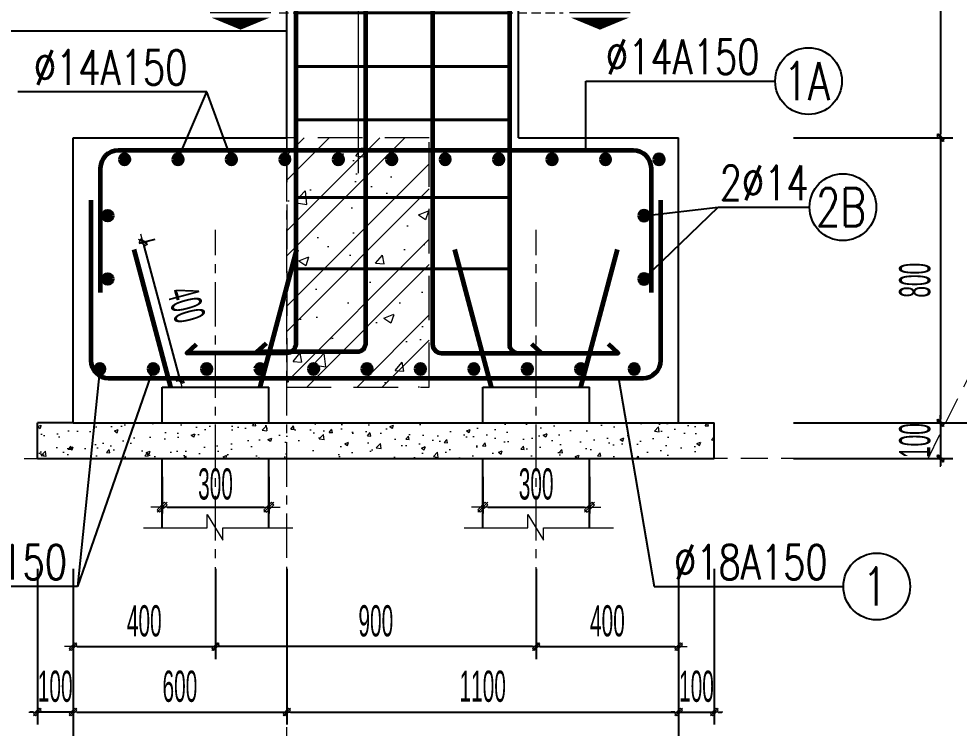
# Model space of a CAD drawing. Header units: inches. Extents: x 541671 to 837720, y 76128 to 1008472.
# Drawn here: x 607464 to 610103, y 372255 to 374246 of the extents above; entities that cross this region are included whole.
import ezdxf
from ezdxf.enums import TextEntityAlignment as Align

# ---------------------------------------------------------------- set-up
doc = ezdxf.new("R2010")
doc.units = ezdxf.units.IN
doc.header["$MEASUREMENT"] = 0
doc.header["$PDMODE"] = 32
doc.header["$PDSIZE"] = -1
for name, pattern in [('CENTERX2', [4, 2.5, -0.5, 0.5, -0.5]), ('DASHDOT', [1, 0.5, -0.25, 0, -0.25]), ('HIDDEN', [0.375, 0.25, -0.125])]:
    doc.linetypes.add(name, pattern=pattern)
doc.layers.get('0').update_dxf_attribs({"lineweight": 18})
for name, color, linetype, lineweight in [('KICHTHUOC', 4, 'Continuous', 18), ('LC Dim', 8, 'Continuous', 18), ('LC Dim @ 1', 8, 'Continuous', 18), ('LC Hatch', 252, 'Continuous', 9), ('LC ISO', 153, 'Continuous', 13), ('LC Khac', 4, 'Continuous', 9), ('LC MANH DUT', 35, 'HIDDEN', 5), ('LC Net dam2', 6, 'Continuous', 40), ('LC Net dam3', 1, 'Continuous', 60), ('LC Net thay', 7, 'Continuous', 25), ('LC Net truc', 79, 'DASHDOT', 13), ('LC Text2', 7, 'Continuous', 25)]:
    doc.layers.add(name, color=color, linetype=linetype, lineweight=lineweight)
doc.styles.add('HOATBIF', font='hoatbif.shx', dxfattribs={"width": 0.5})
doc.styles.add('LC 1', font='VHAVANB_2.TTF')
doc.styles.add('LC 3', font='vnsimli.shx', dxfattribs={"width": 0.75})
doc.dimstyles.new('1-100(1-25)', dxfattribs={"dimscale": 25, "dimtxt": 2.5, "dimasz": 0.35, "dimexe": 0.5, "dimexo": 0, "dimgap": 0.8, "dimtad": 1, "dimdec": 0, "dimzin": 0, "dimdsep": 46, "dimtxsty": 'HOATBIF', "dimblk1": 'DOT', "dimblk2": 'DOT', "dimsah": 1, "dimcen": -1, "dimdle": 1, "dimclrd": 256, "dimclre": 256, "dimclrt": 4, "dimadec": 3, "dimazin": 2, "dimtfac": 0.3333333333333333, "dimtdec": 0, "dimtix": 1, "dimtmove": 2, "dimatfit": 3, "dimldrblk": 'DOT', "dimfxl": 1, "dimtvp": 0.8333333333333334, "dimtolj": 1, "dimtzin": 0, "dimarcsym": 0})
doc.dimstyles.new('Copy of 1-100(1-35)', dxfattribs={"dimscale": 35, "dimtxt": 2.5, "dimasz": 0.3, "dimexe": 1, "dimexo": 1, "dimgap": 0.8, "dimtad": 1, "dimdec": 0, "dimzin": 0, "dimdsep": 46, "dimtxsty": 'HOATBIF', "dimblk1": 'DOT', "dimblk2": 'DOT', "dimsah": 1, "dimcen": -0.1, "dimdle": 1, "dimclrd": 256, "dimclre": 256, "dimclrt": 4, "dimadec": 3, "dimazin": 2, "dimtfac": 0.3333333333333333, "dimtdec": 0, "dimtix": 1, "dimtmove": 2, "dimatfit": 3, "dimldrblk": 'DOT', "dimfxl": 1, "dimtvp": 0.8333333333333334, "dimtolj": 1, "dimtzin": 0, "dimarcsym": 0})
doc.dimstyles.new('Copy of 1-35', dxfattribs={"dimscale": 35, "dimtxt": 2.5, "dimasz": 0.4, "dimexe": 0.5, "dimexo": 0, "dimgap": 0.6, "dimtad": 1, "dimdec": 0, "dimzin": 0, "dimdsep": 46, "dimtxsty": 'HOATBIF', "dimblk1": 'DOT', "dimblk2": 'DOT', "dimsah": 1, "dimcen": -1, "dimdle": 1, "dimclrd": 256, "dimclre": 256, "dimclrt": 130, "dimadec": 0, "dimazin": 0, "dimtfac": 0.3333333333333333, "dimtdec": 0, "dimtix": 1, "dimtmove": 2, "dimatfit": 3, "dimldrblk": 'DOT', "dimfxl": 0.5, "dimtvp": 0.8333333333333334, "dimtolj": 1, "dimtzin": 12, "dimarcsym": 0})

# ---------------------------------------------------------------- blocks, each defined once
blk = doc.blocks.new('DOT')
at = {"layer": 'KICHTHUOC'}
blk.add_line((-2.25, 0), (2.25, 0), dxfattribs=at)
at = {"layer": 'KICHTHUOC', "color": 4}
blk.add_line((-1, -1), (1, 1), dxfattribs=at)
blk.add_lwpolyline([(0.5, 1), (-1, -0.5), (-0.5, -1), (1, 0.5)], close=True, dxfattribs=at)
blk = doc.blocks.new('*D144')
at = {"layer": 'Defpoints', "color": 0, "ltscale": 2, "transparency": 16777216}
for p in [(607615.9098393825, 372737.0142068842), (608215.9098393824, 372737.0142068842), (608215.9098393824, 372300.2790568107)]:
    blk.add_point(p, dxfattribs=at)
at = {"layer": 'LC Dim', "lineweight": -2, "ltscale": 2, "transparency": 16777216}
for p, q in [((607615.9098393825, 372702.0142068842), (607615.9098393825, 372265.2790568107)), ((608215.9098393824, 372702.0142068842), (608215.9098393824, 372265.2790568107)), ((607626.4098393825, 372300.2790568107), (608205.4098393824, 372300.2790568107))]:
    blk.add_line(p, q, dxfattribs=at)
at = {"layer": 'LC Dim', "lineweight": -2, "ltscale": 2, "transparency": 16777216, "xscale": 10.5, "yscale": 10.5, "zscale": 10.5, "rotation": 180}
blk.add_blockref('DOT', (607615.9098393825, 372300.2790568107), dxfattribs=at)
at = {"layer": 'LC Dim', "lineweight": -2, "ltscale": 2, "transparency": 16777216, "xscale": 10.5, "yscale": 10.5, "zscale": 10.5}
blk.add_blockref('DOT', (608215.9098393824, 372300.2790568107), dxfattribs=at)
at = {"layer": 'LC Dim', "color": 4, "ltscale": 2, "transparency": 16777216, "insert": (607915.9098393824, 372372.0290568107), "char_height": 87.5, "attachment_point": 5, "style": 'HOATBIF'}
blk.add_mtext('\\A1;600', dxfattribs=at)
blk = doc.blocks.new('*D145')
at = {"layer": 'Defpoints', "color": 0, "ltscale": 2, "transparency": 16777216}
for p in [(608215.9098393824, 372737.0142068842), (609315.9098393824, 372737.0142068842), (609315.9098393824, 372300.2790568107)]:
    blk.add_point(p, dxfattribs=at)
at = {"layer": 'LC Dim', "lineweight": -2, "ltscale": 2, "transparency": 16777216}
for p, q in [((608215.9098393824, 372702.0142068842), (608215.9098393824, 372265.2790568107)), ((609315.9098393824, 372702.0142068842), (609315.9098393824, 372265.2790568107)), ((608226.4098393824, 372300.2790568107), (609305.4098393824, 372300.2790568107))]:
    blk.add_line(p, q, dxfattribs=at)
at = {"layer": 'LC Dim', "lineweight": -2, "ltscale": 2, "transparency": 16777216, "xscale": 10.5, "yscale": 10.5, "zscale": 10.5, "rotation": 180}
blk.add_blockref('DOT', (608215.9098393824, 372300.2790568107), dxfattribs=at)
at = {"layer": 'LC Dim', "lineweight": -2, "ltscale": 2, "transparency": 16777216, "xscale": 10.5, "yscale": 10.5, "zscale": 10.5}
blk.add_blockref('DOT', (609315.9098393824, 372300.2790568107), dxfattribs=at)
at = {"layer": 'LC Dim', "color": 4, "ltscale": 2, "transparency": 16777216, "insert": (608765.9098393824, 372372.0290568107), "char_height": 87.5, "attachment_point": 5, "style": 'HOATBIF'}
blk.add_mtext('\\A1;1100', dxfattribs=at)
blk = doc.blocks.new('*D146')
at = {"layer": 'Defpoints', "color": 0, "ltscale": 2, "transparency": 16777216}
for p in [(607615.9098393825, 372737.0142068842), (609315.9098393824, 372737.0142068842), (609315.9098393824, 372098.3569375307)]:
    blk.add_point(p, dxfattribs=at)
at = {"layer": 'LC Dim', "lineweight": -2, "ltscale": 2, "transparency": 16777216}
for p, q in [((607615.9098393825, 372702.0142068842), (607615.9098393825, 372063.3569375307)), ((609315.9098393824, 372702.0142068842), (609315.9098393824, 372063.3569375307)), ((607626.4098393825, 372098.3569375307), (609305.4098393824, 372098.3569375307))]:
    blk.add_line(p, q, dxfattribs=at)
at = {"layer": 'LC Dim', "lineweight": -2, "ltscale": 2, "transparency": 16777216, "xscale": 10.5, "yscale": 10.5, "zscale": 10.5, "rotation": 180}
blk.add_blockref('DOT', (607615.9098393825, 372098.3569375307), dxfattribs=at)
at = {"layer": 'LC Dim', "lineweight": -2, "ltscale": 2, "transparency": 16777216, "xscale": 10.5, "yscale": 10.5, "zscale": 10.5}
blk.add_blockref('DOT', (609315.9098393824, 372098.3569375307), dxfattribs=at)
at = {"layer": 'LC Dim', "color": 4, "ltscale": 2, "transparency": 16777216, "insert": (608465.9098393824, 372170.1069375307), "char_height": 87.5, "attachment_point": 5, "style": 'HOATBIF'}
blk.add_mtext('\\A1;1700', dxfattribs=at)
blk = doc.blocks.new('*D147')
at = {"layer": 'Defpoints', "color": 0, "ltscale": 2, "transparency": 16777216}
for p in [(607812.797717592, 373618.5566910705), (607768.1557993798, 373606.5949251401), (607871.6834173955, 373220.2245946174)]:
    blk.add_point(p, dxfattribs=at)
at = {"layer": 'LC Dim', "lineweight": -2, "ltscale": 2, "transparency": 16777216}
for p, q in [((607801.9632033005, 373615.6535917165), (607846.6051215127, 373627.6153576468)), ((607913.6077356347, 373242.328581724), (607815.5153175648, 373608.4144698943)), ((607905.4908213161, 373229.2832611938), (607950.1327395283, 373241.2450271241))]:
    blk.add_line(p, q, dxfattribs=at)
at = {"layer": 'LC Dim', "lineweight": -2, "ltscale": 2, "transparency": 16777216, "xscale": 10.5, "yscale": 10.5, "zscale": 10.5}
for p, rotation in [((607812.797717592, 373618.5566910705), 104.9999999962312), ((607916.3253356076, 373232.1863605478), 284.9999999962312)]:
    blk.add_blockref('DOT', p, dxfattribs=dict(at, rotation=rotation))
at = {"layer": 'LC Dim', "color": 4, "ltscale": 2, "transparency": 16777216, "insert": (607933.8667046372, 373443.9417922907), "char_height": 87.5, "attachment_point": 5, "rotation": 284.99999999623117, "style": 'HOATBIF'}
blk.add_mtext('\\A1;400', dxfattribs=at)
blk = doc.blocks.new('theptron1')
at = {"layer": 'LC Net dam3'}
for p, q in [((-0.5, 0), (0.5, 0)), ((-0.3535533905960619, 0.353553390592424), (0.3535533905960619, -0.353553390592424)), ((0.3535533905960619, 0.353553390592424), (-0.3535533905960619, -0.353553390592424)), ((0, 0.5), (0, -0.5))]:
    blk.add_line(p, q, dxfattribs=at)
blk.add_circle((0, 0), 0.4999999999978781, dxfattribs=at)
blk = doc.blocks.new('*U131')
at = {"layer": 'LC Dim', "xscale": 25.0000000000325, "yscale": 25.0000000000325, "zscale": 25.0000000000325}
blk.add_blockref('theptron1', (0, 0), dxfattribs=at)
blk = doc.blocks.new('*U132')
at = {"layer": 'LC Dim', "color": 0, "linetype": 'ByBlock', "lineweight": -2, "transparency": 16777216}
for p in [(0, 0), (150, 0), (300, 0), (450, 0), (600, 0), (750, 0), (900, 0), (1050, 0), (1200, 0), (1350, 0), (1500, 0)]:
    blk.add_blockref('*U131', p, dxfattribs=at)
blk = doc.blocks.new('*D148')
at = {"layer": 'Defpoints', "color": 0, "ltscale": 2, "transparency": 16777216}
for p in [(607515.9098393825, 372737.0142068842), (607615.9098393825, 372737.0142068842), (607515.9098393825, 372300.2790568107)]:
    blk.add_point(p, dxfattribs=at)
at = {"layer": 'LC Dim', "lineweight": -2, "ltscale": 2, "transparency": 16777216}
for p, q in [((607515.9098393825, 372702.0142068842), (607515.9098393825, 372265.2790568107)), ((607615.9098393825, 372702.0142068842), (607615.9098393825, 372265.2790568107)), ((607505.4098393825, 372300.2790568107), (607494.9098393825, 372300.2790568107)), ((607615.9098393825, 372300.2790568107), (607515.9098393825, 372300.2790568107)), ((607626.4098393825, 372300.2790568107), (607636.9098393825, 372300.2790568107))]:
    blk.add_line(p, q, dxfattribs=at)
at = {"layer": 'LC Dim', "lineweight": -2, "ltscale": 2, "transparency": 16777216, "xscale": 10.5, "yscale": 10.5, "zscale": 10.5}
blk.add_blockref('DOT', (607515.9098393825, 372300.2790568107), dxfattribs=at)
at = {"layer": 'LC Dim', "lineweight": -2, "ltscale": 2, "transparency": 16777216, "xscale": 10.5, "yscale": 10.5, "zscale": 10.5, "rotation": 180}
blk.add_blockref('DOT', (607615.9098393825, 372300.2790568107), dxfattribs=at)
at = {"layer": 'LC Dim', "color": 4, "ltscale": 2, "transparency": 16777216, "insert": (607565.9098393825, 372372.0290568107), "char_height": 87.5, "attachment_point": 5, "style": 'HOATBIF'}
blk.add_mtext('\\A1;100', dxfattribs=at)
blk = doc.blocks.new('*D149')
at = {"layer": 'Defpoints', "color": 0, "ltscale": 2, "transparency": 16777216}
for p in [(609315.9098393824, 372737.0142068842), (609415.9098393824, 372737.0142068842), (609415.9098393824, 372300.2790568107)]:
    blk.add_point(p, dxfattribs=at)
at = {"layer": 'LC Dim', "lineweight": -2, "ltscale": 2, "transparency": 16777216}
for p, q in [((609315.9098393824, 372702.0142068842), (609315.9098393824, 372265.2790568107)), ((609415.9098393824, 372702.0142068842), (609415.9098393824, 372265.2790568107)), ((609305.4098393824, 372300.2790568107), (609294.9098393824, 372300.2790568107)), ((609315.9098393824, 372300.2790568107), (609415.9098393824, 372300.2790568107)), ((609426.4098393824, 372300.2790568107), (609436.9098393824, 372300.2790568107))]:
    blk.add_line(p, q, dxfattribs=at)
at = {"layer": 'LC Dim', "lineweight": -2, "ltscale": 2, "transparency": 16777216, "xscale": 10.5, "yscale": 10.5, "zscale": 10.5}
blk.add_blockref('DOT', (609315.9098393824, 372300.2790568107), dxfattribs=at)
at = {"layer": 'LC Dim', "lineweight": -2, "ltscale": 2, "transparency": 16777216, "xscale": 10.5, "yscale": 10.5, "zscale": 10.5, "rotation": 180}
blk.add_blockref('DOT', (609415.9098393824, 372300.2790568107), dxfattribs=at)
at = {"layer": 'LC Dim', "color": 4, "ltscale": 2, "transparency": 16777216, "insert": (609365.9098393824, 372372.0290568107), "char_height": 87.5, "attachment_point": 5, "style": 'HOATBIF'}
blk.add_mtext('\\A1;100', dxfattribs=at)
blk = doc.blocks.new('*D150')
at = {"layer": 'Defpoints', "color": 0, "ltscale": 2, "transparency": 16777216}
for p in [(609703.3228738026, 374761.9788392405), (609603.3228738026, 373911.9788392405), (610050.8777484744, 373911.9788392405)]:
    blk.add_point(p, dxfattribs=at)
at = {"layer": 'LC Dim', "lineweight": -2, "ltscale": 2, "transparency": 16777216}
for p, q in [((609738.3228738026, 374761.9788392405), (610085.8777484744, 374761.9788392405)), ((610050.8777484744, 374751.4788392405), (610050.8777484744, 373922.4788392405)), ((609638.3228738026, 373911.9788392405), (610085.8777484744, 373911.9788392405))]:
    blk.add_line(p, q, dxfattribs=at)
at = {"layer": 'LC Dim', "lineweight": -2, "ltscale": 2, "transparency": 16777216, "xscale": 10.5, "yscale": 10.5, "zscale": 10.5}
for p, rotation in [((610050.8777484744, 374761.9788392405), 90), ((610050.8777484744, 373911.9788392405), 270)]:
    blk.add_blockref('DOT', p, dxfattribs=dict(at, rotation=rotation))
at = {"layer": 'LC Dim', "color": 4, "ltscale": 2, "transparency": 16777216, "insert": (609979.1277484744, 374336.9788392403), "char_height": 87.5, "attachment_point": 5, "rotation": 90, "style": 'HOATBIF'}
blk.add_mtext('\\A1;850', dxfattribs=at)
blk = doc.blocks.new('*D151')
at = {"layer": 'Defpoints', "color": 0, "ltscale": 2, "transparency": 16777216}
for p in [(609603.3228738026, 373911.9788392405), (609603.3228738026, 373111.9788392405), (610050.8777484744, 373111.9788392405)]:
    blk.add_point(p, dxfattribs=at)
at = {"layer": 'LC Dim', "lineweight": -2, "ltscale": 2, "transparency": 16777216}
for p, q in [((609638.3228738026, 373911.9788392405), (610085.8777484744, 373911.9788392405)), ((610050.8777484744, 373901.4788392405), (610050.8777484744, 373122.4788392405)), ((609638.3228738026, 373111.9788392405), (610085.8777484744, 373111.9788392405))]:
    blk.add_line(p, q, dxfattribs=at)
at = {"layer": 'LC Dim', "lineweight": -2, "ltscale": 2, "transparency": 16777216, "xscale": 10.5, "yscale": 10.5, "zscale": 10.5}
for p, rotation in [((610050.8777484744, 373911.9788392405), 90), ((610050.8777484744, 373111.9788392405), 270)]:
    blk.add_blockref('DOT', p, dxfattribs=dict(at, rotation=rotation))
at = {"layer": 'LC Dim', "color": 4, "ltscale": 2, "transparency": 16777216, "insert": (609979.1277484744, 373511.9788392403), "char_height": 87.5, "attachment_point": 5, "rotation": 90, "style": 'HOATBIF'}
blk.add_mtext('\\A1;800', dxfattribs=at)
blk = doc.blocks.new('*D152')
at = {"layer": 'Defpoints', "color": 0, "ltscale": 2, "transparency": 16777216}
for p in [(609603.3228738026, 373111.9788392405), (609603.3228738026, 373011.9788392405), (610050.8777484744, 373011.9788392405)]:
    blk.add_point(p, dxfattribs=at)
at = {"layer": 'LC Dim', "lineweight": -2, "ltscale": 2, "transparency": 16777216}
for p, q in [((609638.3228738026, 373111.9788392405), (610085.8777484744, 373111.9788392405)), ((610050.8777484744, 373122.4788392405), (610050.8777484744, 373132.9788392405)), ((610050.8777484744, 373111.9788392405), (610050.8777484744, 373011.9788392405)), ((609638.3228738026, 373011.9788392405), (610085.8777484744, 373011.9788392405)), ((610050.8777484744, 373001.4788392405), (610050.8777484744, 372990.9788392405))]:
    blk.add_line(p, q, dxfattribs=at)
at = {"layer": 'LC Dim', "lineweight": -2, "ltscale": 2, "transparency": 16777216, "xscale": 10.5, "yscale": 10.5, "zscale": 10.5}
for p, rotation in [((610050.8777484744, 373111.9788392405), 270), ((610050.8777484744, 373011.9788392405), 90)]:
    blk.add_blockref('DOT', p, dxfattribs=dict(at, rotation=rotation))
at = {"layer": 'LC Dim', "color": 4, "ltscale": 2, "transparency": 16777216, "insert": (609979.1277484744, 373061.9788392403), "char_height": 87.5, "attachment_point": 5, "rotation": 90, "style": 'HOATBIF'}
blk.add_mtext('\\A1;100', dxfattribs=at)
blk = doc.blocks.new('*D153')
at = {"layer": 'Defpoints', "color": 0, "ltscale": 2, "transparency": 16777216}
for p in [(609703.3228738026, 374961.9788392405), (609603.3228738026, 373111.9788392405), (610256.591103501, 373111.9788392405)]:
    blk.add_point(p, dxfattribs=at)
at = {"layer": 'LC Dim', "lineweight": -2, "ltscale": 2, "transparency": 16777216}
for p, q in [((609738.3228738026, 374961.9788392405), (610291.591103501, 374961.9788392405)), ((610256.591103501, 374951.4788392405), (610256.591103501, 373122.4788392405)), ((609638.3228738026, 373111.9788392405), (610291.591103501, 373111.9788392405))]:
    blk.add_line(p, q, dxfattribs=at)
at = {"layer": 'LC Dim', "lineweight": -2, "ltscale": 2, "transparency": 16777216, "xscale": 10.5, "yscale": 10.5, "zscale": 10.5}
for p, rotation in [((610256.591103501, 374961.9788392405), 90), ((610256.591103501, 373111.9788392405), 270)]:
    blk.add_blockref('DOT', p, dxfattribs=dict(at, rotation=rotation))
at = {"layer": 'LC Dim', "color": 4, "ltscale": 2, "transparency": 16777216, "insert": (610184.841103501, 374036.9788392403), "char_height": 87.5, "attachment_point": 5, "rotation": 90, "style": 'HOATBIF'}
blk.add_mtext('\\A1;1850', dxfattribs=at)
blk = doc.blocks.new('*D158')
at = {"layer": 'Defpoints', "color": 0, "ltscale": 2, "transparency": 16777216}
for p in [(607615.9098393825, 372737.0142068842), (608015.9098393825, 372737.0142068842), (608015.9098393825, 372483.8680914093)]:
    blk.add_point(p, dxfattribs=at)
at = {"layer": 'LC Dim', "lineweight": -2, "ltscale": 2, "transparency": 16777216}
for p, q in [((607615.9098393825, 372702.0142068842), (607615.9098393825, 372448.8680914093)), ((608015.9098393825, 372702.0142068842), (608015.9098393825, 372448.8680914093)), ((607626.4098393825, 372483.8680914093), (608005.4098393825, 372483.8680914093))]:
    blk.add_line(p, q, dxfattribs=at)
at = {"layer": 'LC Dim', "lineweight": -2, "ltscale": 2, "transparency": 16777216, "xscale": 10.5, "yscale": 10.5, "zscale": 10.5, "rotation": 180}
blk.add_blockref('DOT', (607615.9098393825, 372483.8680914093), dxfattribs=at)
at = {"layer": 'LC Dim', "lineweight": -2, "ltscale": 2, "transparency": 16777216, "xscale": 10.5, "yscale": 10.5, "zscale": 10.5}
blk.add_blockref('DOT', (608015.9098393825, 372483.8680914093), dxfattribs=at)
at = {"layer": 'LC Dim', "color": 4, "ltscale": 2, "transparency": 16777216, "insert": (607815.9098393825, 372555.6180914093), "char_height": 87.5, "attachment_point": 5, "style": 'HOATBIF'}
blk.add_mtext('\\A1;400', dxfattribs=at)
blk = doc.blocks.new('*D159')
at = {"layer": 'Defpoints', "color": 0, "ltscale": 2, "transparency": 16777216}
for p in [(608915.9098393824, 372737.0142068842), (609315.9098393824, 372737.0142068842), (609315.9098393824, 372483.8680914093)]:
    blk.add_point(p, dxfattribs=at)
at = {"layer": 'LC Dim', "lineweight": -2, "ltscale": 2, "transparency": 16777216}
for p, q in [((608915.9098393824, 372702.0142068842), (608915.9098393824, 372448.8680914093)), ((609315.9098393824, 372702.0142068842), (609315.9098393824, 372448.8680914093)), ((608926.4098393824, 372483.8680914093), (609305.4098393824, 372483.8680914093))]:
    blk.add_line(p, q, dxfattribs=at)
at = {"layer": 'LC Dim', "lineweight": -2, "ltscale": 2, "transparency": 16777216, "xscale": 10.5, "yscale": 10.5, "zscale": 10.5, "rotation": 180}
blk.add_blockref('DOT', (608915.9098393824, 372483.8680914093), dxfattribs=at)
at = {"layer": 'LC Dim', "lineweight": -2, "ltscale": 2, "transparency": 16777216, "xscale": 10.5, "yscale": 10.5, "zscale": 10.5}
blk.add_blockref('DOT', (609315.9098393824, 372483.8680914093), dxfattribs=at)
at = {"layer": 'LC Dim', "color": 4, "ltscale": 2, "transparency": 16777216, "insert": (609115.9098393824, 372555.6180914093), "char_height": 87.5, "attachment_point": 5, "style": 'HOATBIF'}
blk.add_mtext('\\A1;400', dxfattribs=at)
blk = doc.blocks.new('*D160')
at = {"layer": 'Defpoints', "color": 0, "ltscale": 2, "transparency": 16777216}
for p in [(608015.9098393825, 372737.0142068842), (608915.9098393824, 372737.0142068842), (608015.9098393825, 372483.8680914093)]:
    blk.add_point(p, dxfattribs=at)
at = {"layer": 'LC Dim', "lineweight": -2, "ltscale": 2, "transparency": 16777216}
for p, q in [((608015.9098393825, 372702.0142068842), (608015.9098393825, 372448.8680914093)), ((608915.9098393824, 372702.0142068842), (608915.9098393824, 372448.8680914093)), ((608905.4098393824, 372483.8680914093), (608026.4098393825, 372483.8680914093))]:
    blk.add_line(p, q, dxfattribs=at)
at = {"layer": 'LC Dim', "lineweight": -2, "ltscale": 2, "transparency": 16777216, "xscale": 10.5, "yscale": 10.5, "zscale": 10.5, "rotation": 180}
blk.add_blockref('DOT', (608015.9098393825, 372483.8680914093), dxfattribs=at)
at = {"layer": 'LC Dim', "lineweight": -2, "ltscale": 2, "transparency": 16777216, "xscale": 10.5, "yscale": 10.5, "zscale": 10.5}
blk.add_blockref('DOT', (608915.9098393824, 372483.8680914093), dxfattribs=at)
at = {"layer": 'LC Dim', "color": 4, "ltscale": 2, "transparency": 16777216, "insert": (608465.9098393824, 372555.6180914093), "char_height": 87.5, "attachment_point": 5, "style": 'HOATBIF'}
blk.add_mtext('\\A1;900', dxfattribs=at)
blk = doc.blocks.new('*U135')
at = {"layer": 'LC Dim', "xscale": 25.0000000000325, "yscale": 25.0000000000325, "zscale": 25.0000000000325}
blk.add_blockref('theptron1', (0, 0), dxfattribs=at)
blk = doc.blocks.new('*U136')
at = {"layer": 'LC Dim', "color": 0, "linetype": 'ByBlock', "lineweight": -2, "transparency": 16777216}
blk.add_blockref('*U135', (0, 0), dxfattribs=at)
blk = doc.blocks.new('*U129')
at = {"layer": 'LC Dim', "xscale": 25.0000000000325, "yscale": 25.0000000000325, "zscale": 25.0000000000325}
blk.add_blockref('theptron1', (0, 0), dxfattribs=at)
blk = doc.blocks.new('*U130')
at = {"layer": 'LC Dim', "color": 0, "linetype": 'ByBlock', "lineweight": -2, "transparency": 16777216}
blk.add_blockref('*U129', (0, 0), dxfattribs=at)
blk = doc.blocks.new('*D161')
at = {"layer": 'Defpoints', "color": 0, "ltscale": 50, "transparency": 16777216}
for p in [(607865.9098393824, 372960.5142068842), (608165.9098393824, 372960.5142068842), (608165.9098393824, 372875.0142068842)]:
    blk.add_point(p, dxfattribs=at)
at = {"layer": 'LC Dim', "lineweight": -2, "ltscale": 50, "transparency": 16777216}
for p, q in [((607865.9098393824, 372960.5142068842), (607865.9098393824, 372857.5142068842)), ((608165.9098393824, 372960.5142068842), (608165.9098393824, 372857.5142068842)), ((607879.9098393824, 372875.0142068842), (608151.9098393824, 372875.0142068842))]:
    blk.add_line(p, q, dxfattribs=at)
at = {"layer": 'LC Dim', "lineweight": -2, "ltscale": 50, "transparency": 16777216, "xscale": 14, "yscale": 14, "zscale": 14, "rotation": 180}
blk.add_blockref('DOT', (607865.9098393824, 372875.0142068842), dxfattribs=at)
at = {"layer": 'LC Dim', "lineweight": -2, "ltscale": 50, "transparency": 16777216, "xscale": 14, "yscale": 14, "zscale": 14}
blk.add_blockref('DOT', (608165.9098393824, 372875.0142068842), dxfattribs=at)
at = {"layer": 'LC Dim', "color": 130, "ltscale": 50, "transparency": 16777216, "insert": (608015.9098393824, 372939.7642068842), "char_height": 87.5, "attachment_point": 5, "style": 'HOATBIF'}
blk.add_mtext('\\A1;300', dxfattribs=at)
blk = doc.blocks.new('*D162')
at = {"layer": 'Defpoints', "color": 0, "ltscale": 50, "transparency": 16777216}
for p in [(608765.9098393824, 372960.5142068842), (609065.9098393824, 372960.5142068842), (609065.9098393824, 372875.0142068842)]:
    blk.add_point(p, dxfattribs=at)
at = {"layer": 'LC Dim', "lineweight": -2, "ltscale": 50, "transparency": 16777216}
for p, q in [((608765.9098393824, 372960.5142068842), (608765.9098393824, 372857.5142068842)), ((609065.9098393824, 372960.5142068842), (609065.9098393824, 372857.5142068842)), ((608779.9098393824, 372875.0142068842), (609051.9098393824, 372875.0142068842))]:
    blk.add_line(p, q, dxfattribs=at)
at = {"layer": 'LC Dim', "lineweight": -2, "ltscale": 50, "transparency": 16777216, "xscale": 14, "yscale": 14, "zscale": 14, "rotation": 180}
blk.add_blockref('DOT', (608765.9098393824, 372875.0142068842), dxfattribs=at)
at = {"layer": 'LC Dim', "lineweight": -2, "ltscale": 50, "transparency": 16777216, "xscale": 14, "yscale": 14, "zscale": 14}
blk.add_blockref('DOT', (609065.9098393824, 372875.0142068842), dxfattribs=at)
at = {"layer": 'LC Dim', "color": 130, "ltscale": 50, "transparency": 16777216, "insert": (608915.9098393824, 372939.7642068842), "char_height": 87.5, "attachment_point": 5, "style": 'HOATBIF'}
blk.add_mtext('\\A1;300', dxfattribs=at)
blk = doc.blocks.new('*U138')
at = {"layer": 'LC Dim', "xscale": 25.0000000000325, "yscale": 25.0000000000325, "zscale": 25.0000000000325}
blk.add_blockref('theptron1', (0, 0), dxfattribs=at)
blk = doc.blocks.new('*U139')
at = {"layer": 'LC Dim', "color": 0, "linetype": 'ByBlock', "lineweight": -2, "transparency": 16777216}
blk.add_blockref('*U138', (0, 0), dxfattribs=at)
blk = doc.blocks.new('*U137')
at = {"layer": 'LC Dim', "xscale": 25.0000000000325, "yscale": 25.0000000000325, "zscale": 25.0000000000325}
blk.add_blockref('theptron1', (0, 0), dxfattribs=at)
blk = doc.blocks.new('*U128')
at = {"layer": 'LC Dim', "color": 0, "linetype": 'ByBlock', "lineweight": -2, "transparency": 16777216}
blk.add_blockref('*U137', (0, 0), dxfattribs=at)
blk = doc.blocks.new('*U140')
at = {"layer": 'LC Dim', "xscale": 25.0000000000325, "yscale": 25.0000000000325, "zscale": 25.0000000000325}
blk.add_blockref('theptron1', (0, 0), dxfattribs=at)
blk = doc.blocks.new('*U141')
at = {"layer": 'LC Dim', "color": 0, "linetype": 'ByBlock', "lineweight": -2, "transparency": 16777216}
for p in [(0, 0), (150, 0), (300, 0), (450, 0), (600, 0), (750, 0), (900, 0), (1050, 0), (1200, 0), (1350, 0), (1500, 0)]:
    blk.add_blockref('*U140', p, dxfattribs=at)
blk = doc.blocks.new('*U19')
at = {"layer": 'LC Khac', "color": 1, "ltscale": 2}
for p, q in [((0, 0), (-485.4649627282051, -8.003553375601768e-10)), ((2882.056822554899, 0), (2396.591859826694, -8.003553375601768e-10))]:
    blk.add_line(p, q, dxfattribs=at)
for points in [[(-242.7324813585001, -134.0098340650729, 0, 471.4285714293351, 0), (-242.7324813585001, -36.5848654092988, 275.0000000004455, 275.0000000004455, 0)], [(2639.324341196399, -134.0098340650729, 0, 471.4285714293351, 0), (2639.324341196399, -36.5848654092988, 275.0000000004455, 275.0000000004455, 0)]]:
    blk.add_lwpolyline(points, format="xyseb", dxfattribs=at)
at = {"layer": 'LC MANH DUT', "ltscale": 300}
blk.add_line((66.27083405029884, 1.092565268946438e-10), (2343.841720565194, 1.092565268946438e-10), dxfattribs=at)
at = {"ltscale": 2, "style": 'LC 1'}
for p in [(-242.7324813641026, 222.2060010813148), (2639.324341190796, 222.2060010813148)]:
    blk.add_attdef('LC', text='', height=330, dxfattribs=at).set_placement(p, align=Align.MIDDLE_CENTER)
blk = doc.blocks.new('*U165')
at = {"layer": 'LC Net dam2'}
blk.add_line((-299.9997747526504, 0.0002429426531307399), (299.9997747526504, -0.000242942594923079), dxfattribs=at)
blk = doc.blocks.new('*U166')
at = {"layer": 'LC MANH DUT', "color": 0, "linetype": 'ByBlock', "lineweight": -2, "transparency": 16777216}
for p in [(0, 0), (-9.184850993605149e-15, -150), (-1.83697019872103e-14, -300), (-2.755455298081545e-14, -450), (-3.673940397442059e-14, -600), (-4.592425496802574e-14, -750), (-5.510910596163089e-14, -900), (-6.429395695523604e-14, -1050)]:
    blk.add_blockref('*U165', p, dxfattribs=at)
blk = doc.blocks.new('*U133')
at = {"layer": 'LC ISO', "ltscale": 2}
blk.add_leader([(6.151897832751274e-05, 74.99999999994179), (-6.151897832751274e-05, -74.99999999994179)], dimstyle='1-100(1-25)', override={"dimgap": 0.8, "dimtad": 0}, dxfattribs=at)
blk = doc.blocks.new('*U134')
at = {"layer": 'LC Dim', "color": 0, "linetype": 'ByBlock', "lineweight": -2, "transparency": 16777216}
for p in [(0, 0), (-9.184850993605149e-15, -150), (-1.83697019872103e-14, -300), (-2.755455298081545e-14, -450), (-3.673940397442059e-14, -600), (-4.592425496802574e-14, -750), (-5.510910596163089e-14, -900)]:
    blk.add_blockref('*U133', p, dxfattribs=at)

msp = doc.modelspace()

# ---------------------------------------------------------------- hatches: boundary and pattern name
at = {"layer": 'LC Dim @ 1', "ltscale": 50}
h = msp.add_hatch(dxfattribs=at)
h.set_pattern_fill('AR-CONC', color=256, scale=15)
h.set_pattern_definition([(49.99999999999999, (443046.3228738024, 30211.27905681063), (107.589027390113, -9.412820247389266), [11.25, -123.75]), (355, (443046.3228738024, 30211.27905681063), (-20.81270004195, 112.8288200550018), [9, -99]), (100.4514, (443055.2886258024, 30210.49465581063), (86.77640725710323, 103.415931309143), [9.5610285, -105.1713168]), (46.18420000000002, (443046.3228738024, 30241.27905681063), (160.0861572938467, -24.82785214935271), [16.87499999999995, -185.6249999999996]), (96.6356, (443059.6633855525, 30239.21006076063), (140.1994058323055, 146.1176806350663), [14.3415432, -157.75695]), (351.1842, (443046.3228738024, 30241.27905681063), (140.1992917700441, 146.1177901387987), [13.5, -148.5]), (21, (443061.3228738024, 30233.77905681063), (89.53605781776925, -60.39283359980082), [11.25, -123.75]), (326.0000000000001, (443061.3228738024, 30233.77905681063), (36.49729978823726, 108.772506757028), [9, -99]), (71.4514, (443068.7842087524, 30228.74631591063), (126.0333942872235, 48.37957450649286), [9.5610285, -105.1713168]), (37.50000000000001, (443046.3228738024, 30211.27905681063), (1.8239782975936, 49.93407807469672), [0, -97.8, 0, -100.5, 0, -99.375]), (7.499999999999999, (443046.3228738024, 30211.27905681063), (39.46043061632229, 59.16175678235403), [0, -57.3, 0, -95.55, 0, -37.875]), (327.5, (443012.8728738024, 30211.27905681063), (80.07336542586135, -3.383230760156963), [0, -37.5, 0, -117, 0, -155.25]), (317.5, (442997.8728738024, 30211.27905681063), (87.47792540135794, 15.01574734984766), [0, -48.75, 0, -77.69999999999999, 0, -110.25])])
h.paths.add_polyline_path([(609415.9098393824, 373011.9788392404), (609415.9098393824, 373111.9788392404), (609315.9098393824, 373111.9788392404), (607615.9098393825, 373111.9788392404), (607515.9098393825, 373111.9788392404), (607515.9098393825, 373011.9788392404)])
h.paths.add_polyline_path([(608347.697873804, 373086.9788392402), (608347.697873804, 373236.9788392402), (608216.447873804, 373236.9788392402), (608216.447873804, 373086.9788392402)], flags=9)
at = {"layer": 'LC Hatch', "ltscale": 50}
h = msp.add_hatch(dxfattribs=at)
h.set_pattern_fill('BTCT', color=256, scale=40)
h.set_pattern_definition([(49.99999999999999, (429853.4417981836, -168517.829457044), (286.9040730403014, -25.10085399303804), [30, -330]), (355, (429853.4417981836, -168517.829457044), (-55.50053344520001, 300.8768534800047), [24, -264]), (100.4514, (429877.3504701837, -168519.921193044), (231.4037526856086, 275.7758168243814), [25.496076, -280.4568448]), (46.18420000000002, (429853.4417981836, -168437.829457044), (426.8964194502578, -66.20760573160723), [44.99999999999987, -494.999999999999]), (96.6356, (429889.0164961836, -168443.346779844), (373.8650822194813, 389.6471483601767), [38.2441152, -420.6852]), (351.1842, (429853.4417981836, -168437.829457044), (373.8647780534509, 389.6474403701299), [36, -396]), (21, (429893.4417981836, -168457.829457044), (238.7628208473847, -161.0475562661355), [30, -330]), (326.0000000000001, (429893.4417981836, -168457.829457044), (97.32613276863269, 290.0600180187412), [24, -264]), (71.4514, (429913.3386913836, -168471.250099444), (336.089051432596, 129.012198683981), [25.496076, -280.4568448]), (37.50000000000001, (429853.4417981836, -168517.829457044), (4.863942126916267, 133.1575415325246), [0, -260.8, 0, -268, 0, -265]), (7.499999999999999, (429853.4417981836, -168517.829457044), (105.2278149768594, 157.7646847529441), [0, -152.8, 0, -254.8, 0, -101]), (327.5, (429764.2417981836, -168517.829457044), (213.5289744689636, -9.021948693751902), [0, -100, 0, -312, 0, -414]), (317.5, (429724.2417981836, -168517.829457044), (233.2744677369545, 40.04199293292709), [0, -130, 0, -207.2, 0, -294]), (45, (429853.4417981836, -168517.829457044), (-106.0660171779821, 106.0660171779821), []), (45, (429924.1524761836, -168517.829457044), (-106.0660171779821, 106.0660171779821), [])])
h.paths.add_polyline_path([(608215.9098393824, 373211.9788392404), (608615.9098393824, 373211.9788392404), (608615.9098393824, 373911.9788392404), (608215.9098393824, 373911.9788392404)])

# ---------------------------------------------------------------- linework, layer by layer
at = {"layer": 'LC ISO'}
for points in [[(607813.8228738024, 372817.5142068842), (607992.7711885404, 372817.5142068842), (607992.7711885404, 372854.3801908162), (608036.7283714917, 372782.7630356792), (608036.7283714917, 372817.5142068842), (608233.1301631406, 372817.5142068842)], [(608713.8228738024, 372817.5142068842), (608892.7711885404, 372817.5142068842), (608892.7711885404, 372854.3801908162), (608936.7283714917, 372782.7630356792), (608936.7283714917, 372817.5142068842), (609133.1301631406, 372817.5142068842)]]:
    msp.add_lwpolyline(points, dxfattribs=at)
at = {"layer": 'LC MANH DUT', "lineweight": 0, "ltscale": 300}
for p, q in [((610015.9098393815, 373011.9788392404), (610615.9098393812, 374211.9788392425)), ((606915.9098393825, 373011.9788392404), (607515.9098393825, 373011.9788392404)), ((610015.9098393815, 373011.9788392404), (609415.9098393824, 373011.9788392404))]:
    msp.add_line(p, q, dxfattribs=at)
at = {"layer": 'LC MANH DUT', "ltscale": 500}
msp.add_lwpolyline([(608215.9098393824, 373211.9788392404), (608615.9098393824, 373211.9788392404), (608615.9098393824, 373911.9788392404), (608215.9098393824, 373911.9788392404)], close=True, dxfattribs=at)
at = {"layer": 'LC Net dam2'}
for p, q in [((608240.9095877283, 373744.2784197656), (608840.9081410164, 373744.2779338812)), ((608240.9095877283, 373544.2784197656), (608840.9081410164, 373544.2779338812))]:
    msp.add_line(p, q, dxfattribs=at)
at = {"layer": 'LC Net dam3'}
for p, q in [((607890.9098393824, 373211.9788392404), (607787.3822213411, 373598.3491697562)), ((608140.9098393824, 373211.9788392404), (608244.4374574237, 373598.3491697562)), ((608790.9098393824, 373211.9788392404), (608687.3822213411, 373598.3491697562)), ((609040.9098393824, 373211.9788392404), (609144.4374574237, 373598.3491697562))]:
    msp.add_line(p, q, dxfattribs=at)
for points in [[(608240.9103970396, 375036.2781326779), (608240.9119014558, 373332.3327185391, -0.4142135623730951), (608215.9119014558, 373307.3327185391), (607935.4903375781, 373307.3327185391), (607962.3856411572, 373332.4116148396)], [(608437.3146506565, 375039.6325537999), (608437.3131462414, 373335.687139661, -0.4142135623730951), (608412.3131020963, 373310.6871838061), (608131.8915382191, 373310.6876789753), (608158.7868860825, 373335.7665277839)], [(608625.244321899, 375036.2782283741), (608625.2458263154, 373332.3328142353, 0.4142135623730951), (608650.2458704605, 373307.3328583803), (608930.6674343378, 373307.3333535497), (608903.7720864743, 373332.4122023584)], [(608840.9092817255, 375036.2781326779), (608840.9077773093, 373332.3327185391, 0.4142135623730951), (608865.9077773093, 373307.3327185391), (609146.329341187, 373307.3327185391), (609119.434037608, 373332.4116148396)], [(607693.514525717, 373477.1603378047), (607693.514525717, 373826.8723038266, -0.414213562373095), (607743.514525717, 373876.8723038266), (609188.3051530479, 373876.8723038266, -0.414213562373095), (609238.3051530479, 373826.8723038266), (609238.3051530479, 373477.1603378047)], [(607665.9098393825, 373736.7973406761), (607665.9098393825, 373287.0853746542, 0.414213562373095), (607715.9098393825, 373237.0853746542), (609215.9098393824, 373237.0853746542, 0.414213562373095), (609265.9098393824, 373287.0853746542), (609265.9098393824, 373736.7973406761)]]:
    msp.add_lwpolyline(points, format="xyb", dxfattribs=at)
at = {"layer": 'LC Net thay', "ltscale": 2}
for p, q in [((608215.9098393824, 373911.9788392404), (608215.9098393824, 375061.9788392404)), ((608865.9098393826, 373911.9788392403), (608865.9098393826, 375061.9788392404)), ((606757.8228738024, 374211.9788392405), (608215.9098393824, 374211.9788392405)), ((607615.9098393825, 373911.9788392404), (608215.9098393824, 373911.9788392404)), ((607615.9098393825, 373211.9788392404), (607615.9098393825, 373911.9788392404)), ((608865.9098393826, 373911.9788392403), (609315.9098393824, 373911.9788392404)), ((609315.9098393824, 373211.9788392404), (609315.9098393824, 373911.9788392404)), ((607615.9098393825, 373111.9788392404), (607615.9098393825, 373211.9788392404)), ((607865.9098393824, 373211.9788392404), (608165.9098393824, 373211.9788392404)), ((607865.9098393824, 373111.9788392404), (607865.9098393824, 373211.9788392404)), ((608165.9098393824, 373111.9788392404), (608165.9098393824, 373211.9788392404)), ((608765.9098393824, 373211.9788392404), (609065.9098393824, 373211.9788392404)), ((608765.9098393824, 373111.9788392404), (608765.9098393824, 373211.9788392404)), ((609065.9098393824, 373111.9788392404), (609065.9098393824, 373211.9788392404)), ((609315.9098393824, 373111.9788392404), (609315.9098393824, 373211.9788392404)), ((607515.9098393825, 373011.9788392404), (607515.9098393825, 373111.9788392404)), ((607615.9098393825, 373111.9788392404), (607515.9098393825, 373111.9788392404)), ((607615.9098393825, 373111.9788392404), (609315.9098393824, 373111.9788392404)), ((609315.9098393824, 373111.9788392404), (609415.9098393824, 373111.9788392404)), ((609415.9098393824, 373011.9788392404), (609415.9098393824, 373111.9788392404)), ((607515.9098393825, 373011.9788392404), (609415.9098393824, 373011.9788392404)), ((607865.9098393824, 372817.5142068842), (607865.9098393824, 373011.9788392404)), ((608165.9098393824, 372817.5142068842), (608165.9098393824, 373011.9788392404)), ((608765.9098393824, 372817.5142068842), (608765.9098393824, 373011.9788392404)), ((609065.9098393824, 372817.5142068842), (609065.9098393824, 373011.9788392404))]:
    msp.add_line(p, q, dxfattribs=at)
at = {"layer": 'LC Net truc', "linetype": 'CENTERX2', "ltscale": 50}
for p, q in [((608215.9098393824, 371932.5304934861), (608215.9098393824, 375327.778132678)), ((608015.9098393824, 372581.9782444497), (608015.9098393824, 373653.2727257389)), ((608915.9098393824, 372581.9782444497), (608915.9098393824, 373653.2727257389))]:
    msp.add_line(p, q, dxfattribs=at)
at = {"layer": 'LC Text2', "ltscale": 100}
for centre in [(609680.454489619, 374070.9130587825), (609776.8568588549, 373716.9820980828), (609871.8278282045, 372652.487733154)]:
    msp.add_circle(centre, 93.63614253619865, dxfattribs=at)

# ---------------------------------------------------------------- block references
ref = msp.add_blockref('*U19', (608171.1313393924, 374261.9789645984), dxfattribs=dict(xscale=0.35, yscale=0.35, zscale=0.35))
ref.add_attrib('LC', 'B', dxfattribs={"ltscale": 2, "height": 115.5, "style": 'LC 1'}).set_placement((609094.8948588092, 374339.7510649768), align=Align.MIDDLE_CENTER)
ref.add_attrib('LC', 'B', dxfattribs={"ltscale": 2, "height": 115.5, "style": 'LC 1'}).set_placement((608086.174970915, 374339.7510649768), align=Align.MIDDLE_CENTER)
at = {"layer": 'LC Dim', "ltscale": 2}
msp.add_blockref('*U134', (608415.9089895373, 374786.9788784732), dxfattribs=at)
at = {"layer": 'LC Dim', "xscale": -1, "rotation": 180}
for name, p in [('*U141', (607760.588668645, 373851.0294329305)), ('*U132', (607691.088668645, 373262.9282455504))]:
    msp.add_blockref(name, p, dxfattribs=at)
at = {"layer": 'LC Dim'}
for name, p in [('*U139', (607713.2497749435, 373693.0685695808)), ('*U136', (607713.2497749435, 373515.5685695808))]:
    msp.add_blockref(name, p, dxfattribs=at)
at = {"layer": 'LC Dim', "xscale": -1}
for name, p in [('*U128', (609218.5699038215, 373693.0685695808)), ('*U130', (609218.5699038215, 373515.5685695808))]:
    msp.add_blockref(name, p, dxfattribs=at)
at = {"layer": 'LC MANH DUT'}
msp.add_blockref('*U166', (608540.9094855187, 375011.9787790739), dxfattribs=at)

# ---------------------------------------------------------------- texts
at = {"layer": 'LC Text2', "linetype": 'ByBlock', "style": 'LC 3', "width": 0.75}
for s, p in [('%%C14A150', (609111.4851994077, 374090.6149703676)), ('%%C14A150', (607505.7789137276, 374060.614970364)), ('2%%C14', (609431.076120222, 373736.684009668)), ('%%C14A150', (607167.9173901316, 372672.1896447391)), ('%%C18A150', (609302.8585379929, 372672.1896447391))]:
    msp.add_text(s, height=97.22222449684173, dxfattribs=at).set_placement(p)
at = {"layer": 'LC Text2', "ltscale": 100, "style": 'LC 3', "width": 0.75}
for s, p in [('1A', (609675.170473211, 374070.9130587825)), ('2B', (609771.5728424469, 373716.9820980828)), ('1', (609866.5438117965, 372652.487733154))]:
    msp.add_text(s, height=106.9444469465259, dxfattribs=at).set_placement(p, align=Align.MIDDLE_CENTER)

# ---------------------------------------------------------------- dimensions: what is measured, and where the dimension line sits
at = {"layer": 'LC Dim', "ltscale": 2}
for base, p1, p2, picture, middle in [((610256.591103501, 373111.9788392405), (609703.3228738024, 374961.9788392404), (609603.3228738024, 373111.9788392404), '*D153', (610184.841103501, 374036.9788392403)), ((610050.8777484744, 373911.9788392405), (609703.3228738024, 374761.9788392404), (609603.3228738024, 373911.9788392404), '*D150', (609979.1277484744, 374336.9788392403)), ((610050.8777484744, 373111.9788392405), (609603.3228738024, 373911.9788392404), (609603.3228738024, 373111.9788392404), '*D151', (609979.1277484744, 373511.9788392403)), ((610050.8777484744, 373011.9788392405), (609603.3228738024, 373111.9788392404), (609603.3228738024, 373011.9788392404), '*D152', (609979.1277484744, 373061.9788392403))]:
    dim = msp.add_linear_dim(base=base, p1=p1, p2=p2, angle=90, dimstyle='Copy of 1-100(1-35)', dxfattribs=at)
    dim.commit()
    dim.dimension.update_dxf_attribs({"geometry": picture, "text_midpoint": middle})
dim = msp.add_aligned_dim(p1=(607871.6834173953, 373220.2245946174), p2=(607768.1557993797, 373606.59492514), distance=-46.21671457221459, dimstyle='Copy of 1-100(1-35)', dxfattribs=at)
dim.commit()
dim.dimension.update_dxf_attribs({"geometry": '*D147', "text_midpoint": (607933.8667046372, 373443.9417922907)})
at = {"layer": 'LC Dim', "ltscale": 50}
for base, p1, p2, picture, middle in [((608165.9098393824, 372875.0142068842), (607865.9098393824, 372960.5142068842), (608165.9098393824, 372960.5142068842), '*D161', (608015.9098393824, 372939.7642068842)), ((609065.9098393824, 372875.0142068842), (608765.9098393824, 372960.5142068842), (609065.9098393824, 372960.5142068842), '*D162', (608915.9098393824, 372939.7642068842))]:
    dim = msp.add_linear_dim(base=base, p1=p1, p2=p2, dimstyle='Copy of 1-35', dxfattribs=at)
    dim.commit()
    dim.dimension.update_dxf_attribs({"geometry": picture, "text_midpoint": middle})
at = {"layer": 'LC Dim', "ltscale": 2}
for base, p1, p2, picture, middle in [((607515.9098393825, 372300.2790568107), (607615.9098393825, 372737.0142068842), (607515.9098393825, 372737.0142068842), '*D148', (607565.9098393825, 372372.0290568107)), ((608215.9098393824, 372300.2790568107), (607615.9098393825, 372737.0142068842), (608215.9098393824, 372737.0142068842), '*D144', (607915.9098393824, 372372.0290568107)), ((609315.9098393824, 372098.3569375307), (607615.9098393825, 372737.0142068842), (609315.9098393824, 372737.0142068842), '*D146', (608465.9098393824, 372170.1069375307)), ((608015.9098393825, 372483.8680914093), (607615.9098393825, 372737.0142068842), (608015.9098393825, 372737.0142068842), '*D158', (607815.9098393825, 372555.6180914093)), ((608015.9098393825, 372483.8680914093), (608915.9098393824, 372737.0142068842), (608015.9098393825, 372737.0142068842), '*D160', (608465.9098393824, 372555.6180914093)), ((609315.9098393824, 372300.2790568107), (608215.9098393824, 372737.0142068842), (609315.9098393824, 372737.0142068842), '*D145', (608765.9098393824, 372372.0290568107)), ((609315.9098393824, 372483.8680914093), (608915.9098393824, 372737.0142068842), (609315.9098393824, 372737.0142068842), '*D159', (609115.9098393824, 372555.6180914093)), ((609415.9098393824, 372300.2790568107), (609315.9098393824, 372737.0142068842), (609415.9098393824, 372737.0142068842), '*D149', (609365.9098393824, 372372.0290568107))]:
    dim = msp.add_linear_dim(base=base, p1=p1, p2=p2, dimstyle='Copy of 1-100(1-35)', dxfattribs=at)
    dim.commit()
    dim.dimension.update_dxf_attribs({"geometry": picture, "text_midpoint": middle})

# ---------------------------------------------------------------- leaders
for points in [[(609055.815334978, 373876.8723038266), (609055.815334978, 374070.9130587825), (609586.8183470829, 374070.9130587825)], [(608060.588668645, 373851.0294329305), (607992.0043437862, 374040.9130587805), (607461.0013316813, 374040.9130587787)], [(607910.588668645, 373851.0294329305), (607992.0043437862, 374040.9130587805)], [(609218.5699038215, 373693.0685695808), (609427.1068231056, 373716.9820980828)], [(609218.5699038215, 373515.5685695808), (609427.1068231056, 373716.9820980828), (609683.2207163186, 373716.9820980828)], [(607691.088668645, 373262.9282455504), (607628.9361289691, 372652.487733154), (607132.9331168642, 372652.487733154)], [(607841.088668645, 373262.9282455504), (607628.9361289691, 372652.487733154)], [(609147.1886735633, 373237.0853746542), (609247.1886735633, 372652.487733154), (609778.1916856682, 372652.487733154)]]:
    msp.add_leader(points, dimstyle='Copy of 1-100(1-35)', dxfattribs=at)

doc.saveas('drawing.dxf')
